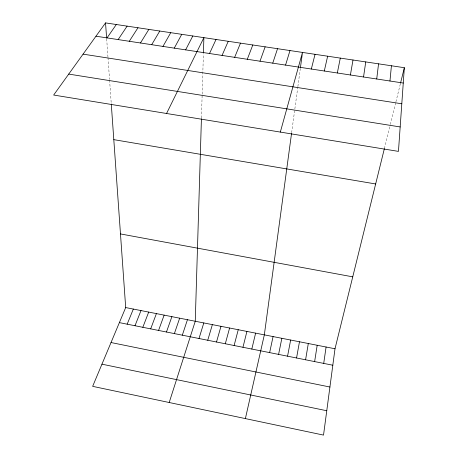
<?xml version="1.0" encoding="UTF-8"?>
<svg xmlns="http://www.w3.org/2000/svg" width="458" height="458" viewBox="0 0 458 458"><rect width="100%" height="100%" fill="white"/><g stroke="black" fill="none" stroke-linecap="round" stroke-linejoin="round"><path stroke-width="0.34" stroke-dasharray="2.29 1.72" d="M201.44 118.021L202.15 94.846M202.167 94.148L203.404 53.575M291.637 132.746L297.786 87.238M297.877 86.556L300.379 68.053M384.388 148.575L390.164 125.154M390.325 124.502L395.758 102.495M395.924 101.813L400.487 83.322M106.668 38.816L107.956 57.01M108.002 57.691L109.536 79.394M109.588 80.093L111.231 103.296"/><path stroke-width="0.69" d="M201.423 118.691L195.257 321.253L169.197 402.508M203.426 52.859L203.89 37.648L166.557 113.487M404.34 67.704L398.454 151.386L53.66 95.041L105.54 22.9L404.34 67.704L400.487 83.322M389.958 81.014L391.424 65.769M376.716 78.994L378.56 63.839M384.388 148.575L335.004 348.767L323.525 435.1L92.653 386.346L125.692 307.558L111.277 103.966M291.546 133.415L264.335 334.85L245.385 418.601M300.465 67.383L302.486 52.43L280.325 132.081M323.714 363.406L326.085 347.009M363.532 76.984L365.753 61.916M314.635 361.591L317.188 345.258M305.583 359.782L308.314 343.511M350.399 74.98L352.998 60.004M296.561 357.984L299.469 341.765M287.561 356.187L290.647 340.031M337.323 72.988L340.294 58.097M278.59 354.395L281.853 338.302M269.642 352.608L273.082 336.573M324.298 71.007L327.642 56.202M251.826 349.053L255.616 333.132M242.958 347.284L246.919 331.42M311.331 69.026L315.035 54.313M234.112 345.521L238.246 329.714M225.296 343.758L229.601 328.014M216.502 342.006L220.979 326.314M207.737 340.254L212.38 324.625M285.557 65.099L289.988 50.557M198.995 338.508L203.804 322.936M182.318 335.182L187.448 319.713M272.75 63.147L277.537 48.691M174.378 333.596L179.662 318.178M166.46 332.016L171.893 316.65M259.995 61.206L265.142 46.831M158.56 330.441L164.141 315.127M150.682 328.867L156.413 313.604M247.297 59.271L252.793 44.981M142.827 327.298L148.701 312.087M134.99 325.735L141.012 310.57M127.169 324.172L133.341 309.064M234.651 57.342L240.49 43.138M222.056 55.424L228.244 41.3M209.512 53.512L216.039 39.468M185.622 49.87L192.801 35.987M174.269 48.136L181.752 34.327M162.956 46.413L170.748 32.678M151.69 44.695L159.779 31.035M140.463 42.983L148.856 29.392M129.276 41.283L137.967 27.761M118.135 39.583L127.118 26.135M107.035 37.888L116.309 24.514M95.974 36.205L403.258 83.041M83.07 54.141L401.803 103.789M68.729 74.087L400.172 126.946M113.807 139.65L375.657 183.967M120.483 233.929L352.746 276.844M125.692 307.558L335.004 348.767M119.378 322.621L332.817 365.221M111.025 342.538L329.92 387.016M101.951 364.173L326.766 410.74M105.54 22.9L106.617 38.1"/></g></svg>
